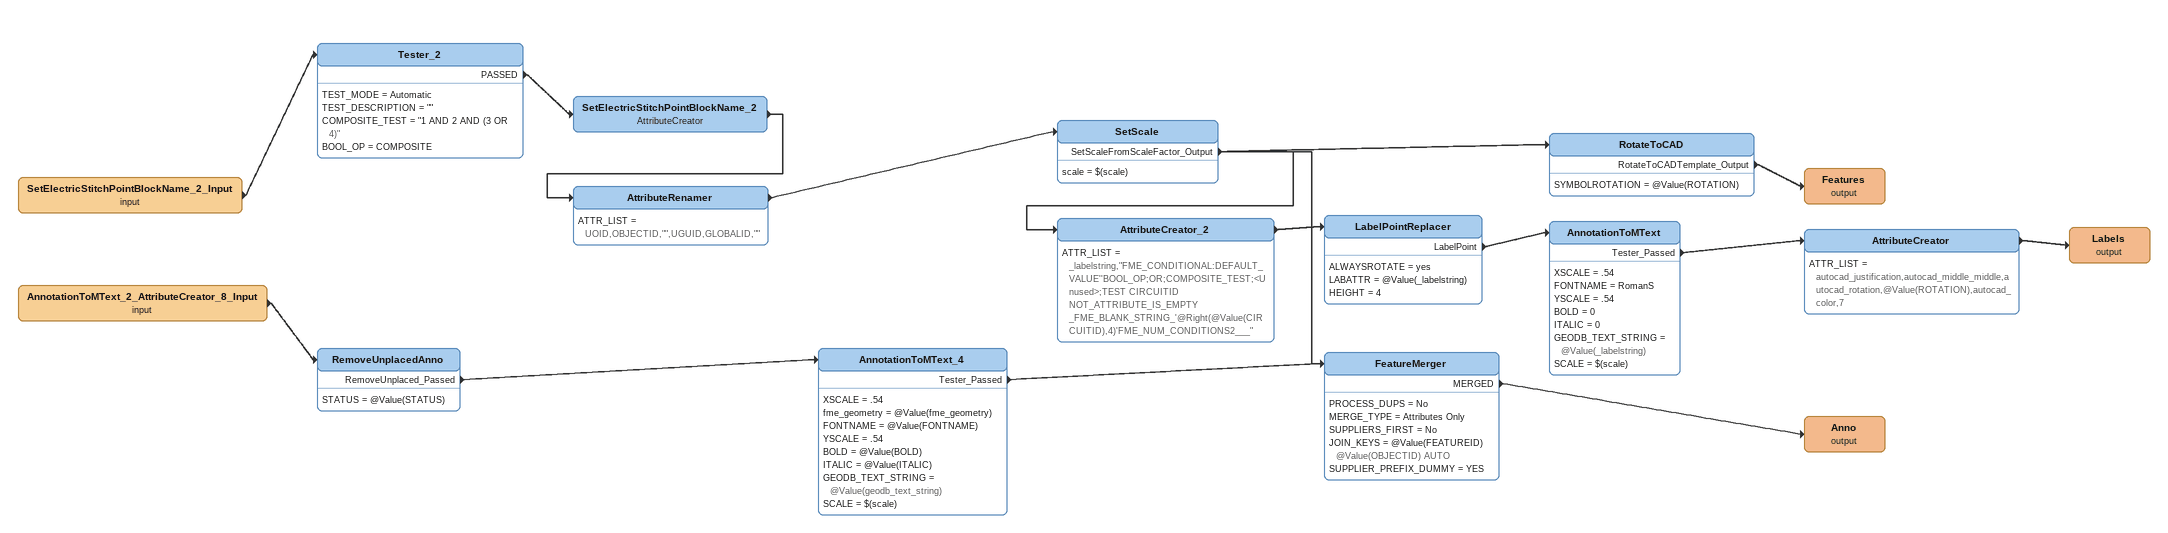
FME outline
SetElectricStitchPointBlockName_2_Input (input)
    -> Tester_2
Tester_2
    TEST_MODE = Automatic
    TEST_DESCRIPTION = ""
    COMPOSITE_TEST = "1 AND 2 AND (3 OR 4)"
    BOOL_OP = COMPOSITE
    PASSED -> SetElectricStitchPointBlockName_2
SetElectricStitchPointBlockName_2: AttributeCreator
    -> AttributeRenamer
AttributeRenamer
    ATTR_LIST = UOID,OBJECTID,"",UGUID,GLOBALID,""
    -> SetScale
SetScale
    scale = $(scale)
    SetScaleFromScaleFactor_Output -> RotateToCAD
    SetScaleFromScaleFactor_Output -> AttributeCreator_2
    SetScaleFromScaleFactor_Output -> FeatureMerger
RotateToCAD
    SYMBOLROTATION = @Value(ROTATION)
    RotateToCADTemplate_Output -> Features (output)
Features (output)
AttributeCreator_2
    ATTR_LIST = _labelstring,"FME_CONDITIONAL:DEFAULT_VALUE''BOOL_OP;OR;COMPOSITE_TEST;<Unused>;TEST CIRCUITID NOT_ATTRIBUTE_IS_EMPTY _FME_BLANK_STRING_'@Right(@Value(CIRCUITID),4)'FME_NUM_CONDITIONS2___"
    -> LabelPointReplacer
LabelPointReplacer
    ALWAYSROTATE = yes
    LABATTR = @Value(_labelstring)
    HEIGHT = 4
    LabelPoint -> AnnotationToMText
AnnotationToMText
    XSCALE = .54
    FONTNAME = RomanS
    YSCALE = .54
    BOLD = 0
    ITALIC = 0
    GEODB_TEXT_STRING = @Value(_labelstring)
    SCALE = $(scale)
    Tester_Passed -> AttributeCreator
AttributeCreator
    ATTR_LIST = autocad_justification,autocad_middle_middle,autocad_rotation,@Value(ROTATION),autocad_color,7
    -> Labels (output)
Labels (output)
AnnotationToMText_2_AttributeCreator_8_Input (input)
    -> RemoveUnplacedAnno
RemoveUnplacedAnno
    STATUS = @Value(STATUS)
    RemoveUnplaced_Passed -> AnnotationToMText_4
AnnotationToMText_4
    XSCALE = .54
    fme_geometry = @Value(fme_geometry)
    FONTNAME = @Value(FONTNAME)
    YSCALE = .54
    BOLD = @Value(BOLD)
    ITALIC = @Value(ITALIC)
    GEODB_TEXT_STRING = @Value(geodb_text_string)
    SCALE = $(scale)
    Tester_Passed -> FeatureMerger
FeatureMerger
    PROCESS_DUPS = No
    MERGE_TYPE = Attributes Only
    SUPPLIERS_FIRST = No
    JOIN_KEYS = @Value(FEATUREID) @Value(OBJECTID) AUTO
    SUPPLIER_PREFIX_DUMMY = YES
    MERGED -> Anno (output)
Anno (output)
